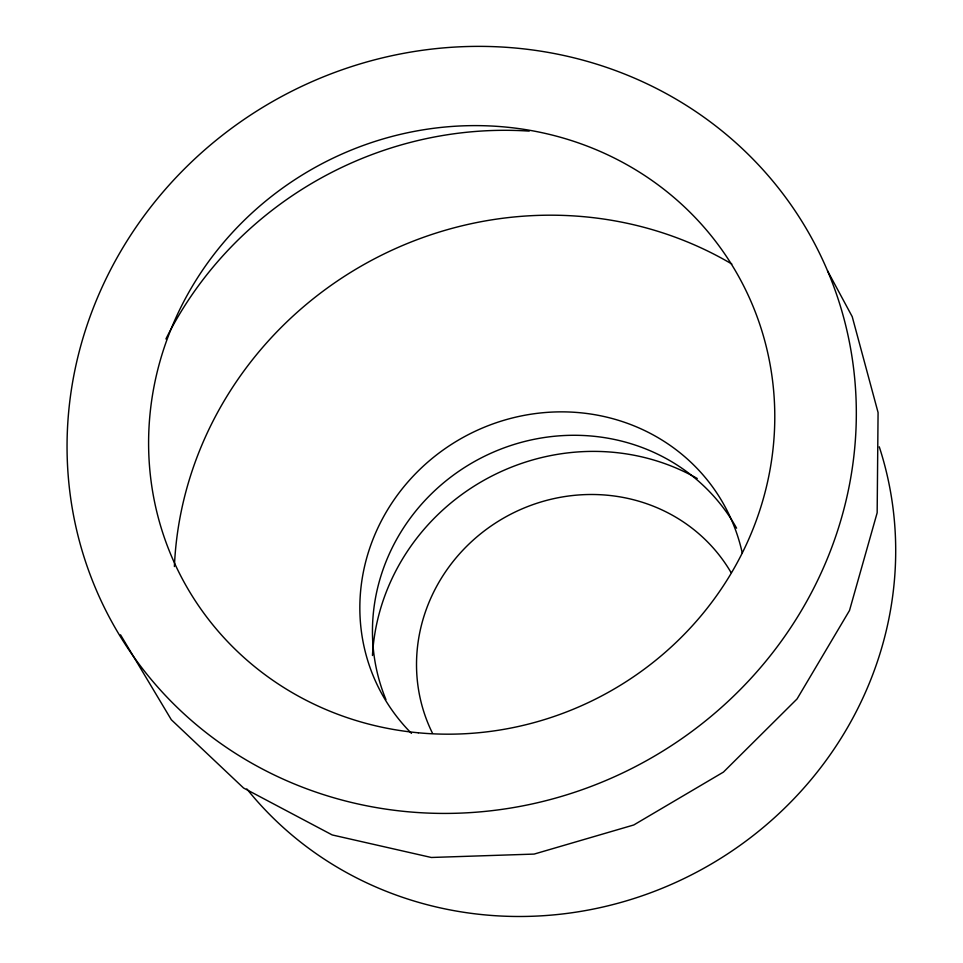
<?xml version="1.0" encoding="UTF-8"?>
<svg xmlns="http://www.w3.org/2000/svg" width="963" height="963" viewBox="0 0 963 963"><rect width="100%" height="100%" fill="white"/><g stroke="black" fill="none" stroke-linecap="round" stroke-linejoin="round"><path stroke-width="1.44" d="M120.531 634.822L171.33 719.758L243.543 787.999L332.211 834.945L431.304 857.479L534.128 854.085L633.762 824.978L723.454 772.085L797.063 698.933L849.51 610.482L877.161 512.773L878.075 412.537L852.219 316.658L827.53 270.808A399.091 378.904 -28.3 0 0 150.613 207.201A399.091 378.904 -28.3 0 0 406.928 811.665A399.091 378.904 -28.3 0 0 827.53 270.808M411.478 733.361A195.465 185.582 -28.3 0 1 464.118 436.865A195.465 185.582 -28.3 0 1 742.22 552.846M879.267 446.82A364.869 346.415 -28.3 0 1 699.788 870.492A364.869 346.415 -28.3 0 1 246.853 788.938M174.399 566.545A364.869 346.415 -28.3 0 1 369.539 261.43A364.869 346.415 -28.3 0 1 731.808 264.006M165.925 338.952A364.869 346.415 -28.3 0 1 529.229 131.112M432.447 733.168A169.62 161.038 -28.3 0 1 507.958 515.674A169.62 161.038 -28.3 0 1 731.037 572.528M385.934 699.559A195.465 185.582 -28.3 0 1 484.967 456.029A195.465 185.582 -28.3 0 1 736.599 528.193M372.464 655.502A214.472 203.626 -28.3 0 1 697.26 478.491M418.279 732.783A316.622 300.612 -28.3 0 0 751.922 303.646A316.622 300.612 -28.3 0 0 214.869 253.245A316.622 300.612 -28.3 0 0 418.279 732.783"/></g></svg>
